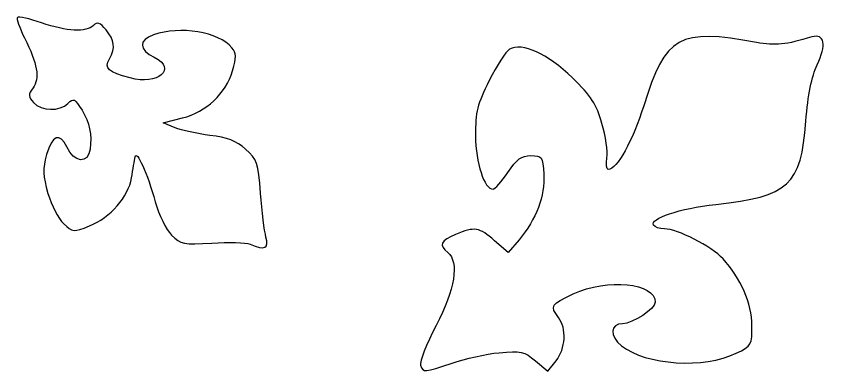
# Model space of a CAD drawing. Header units: centimetres. Extents: x -6.7 to 6.7, y -9 to 8.9.
# Drawn here: x -6.66 to -1.57, y 1.36 to 3.6 of the extents above; entities that cross this region are included whole.
import ezdxf

# ---------------------------------------------------------------- set-up
doc = ezdxf.new("R2010")
doc.units = ezdxf.units.CM
doc.header["$MEASUREMENT"] = 0
doc.layers.add('Layer 1', color=7, linetype='Continuous')

msp = doc.modelspace()

# ---------------------------------------------------------------- linework, layer by layer
at = {"layer": 'Layer 1', "color": 41, "lineweight": 25}
msp.add_open_spline([(-5.19231, 2.16693), (-5.2196, 2.17785), (-5.32741, 2.18112), (-5.43189, 2.1742), (-5.43189, 2.1742), (-5.61039, 2.16238), (-5.62566, 2.16542), (-5.6847, 2.22445), (-5.6847, 2.22445), (-5.71975, 2.2595), (-5.76512, 2.35148), (-5.7873, 2.43248), (-5.7873, 2.43248), (-5.83606, 2.61048), (-5.90562, 2.76471), (-5.91433, 2.7141), (-5.91433, 2.7141), (-5.91785, 2.69364), (-5.92761, 2.6348), (-5.93601, 2.58335), (-5.93601, 2.58335), (-5.9555, 2.46401), (-6.06954, 2.33387), (-6.20058, 2.28144), (-6.20058, 2.28144), (-6.30027, 2.24155), (-6.30437, 2.24193), (-6.36227, 2.29633), (-6.36227, 2.29633), (-6.39495, 2.32703), (-6.4392, 2.41241), (-6.46062, 2.48608), (-6.46062, 2.48608), (-6.49312, 2.59787), (-6.49451, 2.63805), (-6.46902, 2.72907), (-6.46902, 2.72907), (-6.43492, 2.85087), (-6.38408, 2.87022), (-6.34182, 2.77748), (-6.34182, 2.77748), (-6.29599, 2.67689), (-6.20882, 2.66866), (-6.19602, 2.76371), (-6.19602, 2.76371), (-6.18406, 2.85246), (-6.20042, 2.93044), (-6.24703, 3.00688), (-6.24703, 3.00688), (-6.29221, 3.08097), (-6.30068, 3.08513), (-6.33553, 3.05029), (-6.33553, 3.05029), (-6.38704, 2.99878), (-6.50231, 3.00139), (-6.55082, 3.05516), (-6.55082, 3.05516), (-6.58527, 3.09335), (-6.58564, 3.10448), (-6.55395, 3.1477), (-6.55395, 3.1477), (-6.5105, 3.20694), (-6.52646, 3.29936), (-6.60811, 3.46142), (-6.60811, 3.46142), (-6.63992, 3.52456), (-6.65993, 3.58224), (-6.65258, 3.58959), (-6.65258, 3.58959), (-6.64523, 3.59694), (-6.57701, 3.58156), (-6.50098, 3.5554), (-6.50098, 3.5554), (-6.3416, 3.50056), (-6.22047, 3.49441), (-6.17528, 3.53885), (-6.17528, 3.53885), (-6.14999, 3.56373), (-6.13429, 3.55828), (-6.0959, 3.5113), (-6.0959, 3.5113), (-6.04126, 3.44443), (-6.0365, 3.40215), (-6.07542, 3.32943), (-6.07542, 3.32943), (-6.10753, 3.26943), (-6.08483, 3.24861), (-5.94505, 3.20988), (-5.94505, 3.20988), (-5.77209, 3.16196), (-5.64678, 3.26893), (-5.7935, 3.33925), (-5.7935, 3.33925), (-5.89171, 3.38632), (-5.89345, 3.44675), (-5.79757, 3.48017), (-5.79757, 3.48017), (-5.63025, 3.5385), (-5.38892, 3.49875), (-5.30642, 3.39928), (-5.30642, 3.39928), (-5.27766, 3.3646), (-5.27702, 3.33976), (-5.3027, 3.25405), (-5.3027, 3.25405), (-5.34553, 3.11109), (-5.46728, 2.99649), (-5.61616, 2.959), (-5.61616, 2.959), (-5.61616, 2.959), (-5.73756, 2.92843), (-5.73756, 2.92843), (-5.73756, 2.92843), (-5.73756, 2.92843), (-5.66336, 2.89772), (-5.66336, 2.89772), (-5.66336, 2.89772), (-5.62255, 2.88083), (-5.52377, 2.85927), (-5.44385, 2.84982), (-5.44385, 2.84982), (-5.33503, 2.83694), (-5.27897, 2.81515), (-5.22061, 2.76303), (-5.22061, 2.76303), (-5.14855, 2.69868), (-5.14146, 2.67787), (-5.12656, 2.48672), (-5.12656, 2.48672), (-5.11769, 2.37303), (-5.10244, 2.24931), (-5.09266, 2.21179), (-5.09266, 2.21179), (-5.07363, 2.13875), (-5.09633, 2.12852), (-5.19229, 2.16692), (-5.19229, 2.16692), (-5.19229, 2.16692), (-5.19231, 2.16693), (-5.19231, 2.16693)], degree=3, knots=[0, 0, 0, 0, 0.0277778, 0.0277778, 0.0277778, 0.0277778, 0.0555556, 0.0555556, 0.0555556, 0.0555556, 0.0833333, 0.0833333, 0.0833333, 0.0833333, 0.1111111, 0.1111111, 0.1111111, 0.1111111, 0.1388889, 0.1388889, 0.1388889, 0.1388889, 0.1666667, 0.1666667, 0.1666667, 0.1666667, 0.1944444, 0.1944444, 0.1944444, 0.1944444, 0.2222222, 0.2222222, 0.2222222, 0.2222222, 0.25, 0.25, 0.25, 0.25, 0.2777778, 0.2777778, 0.2777778, 0.2777778, 0.3055556, 0.3055556, 0.3055556, 0.3055556, 0.3333333, 0.3333333, 0.3333333, 0.3333333, 0.3611111, 0.3611111, 0.3611111, 0.3611111, 0.3888889, 0.3888889, 0.3888889, 0.3888889, 0.4166667, 0.4166667, 0.4166667, 0.4166667, 0.4444444, 0.4444444, 0.4444444, 0.4444444, 0.4722222, 0.4722222, 0.4722222, 0.4722222, 0.5, 0.5, 0.5, 0.5, 0.5277778, 0.5277778, 0.5277778, 0.5277778, 0.5555556, 0.5555556, 0.5555556, 0.5555556, 0.5833333, 0.5833333, 0.5833333, 0.5833333, 0.6111111, 0.6111111, 0.6111111, 0.6111111, 0.6388889, 0.6388889, 0.6388889, 0.6388889, 0.6666667, 0.6666667, 0.6666667, 0.6666667, 0.6944444, 0.6944444, 0.6944444, 0.6944444, 0.7222222, 0.7222222, 0.7222222, 0.7222222, 0.75, 0.75, 0.75, 0.75, 0.7777778, 0.7777778, 0.7777778, 0.7777778, 0.8055556, 0.8055556, 0.8055556, 0.8055556, 0.8333333, 0.8333333, 0.8333333, 0.8333333, 0.8611111, 0.8611111, 0.8611111, 0.8611111, 0.8888889, 0.8888889, 0.8888889, 0.8888889, 0.9166667, 0.9166667, 0.9166667, 0.9166667, 0.9444444, 0.9444444, 0.9444444, 0.9444444, 1, 1, 1, 1], dxfattribs=at)
at = {"layer": 'Layer 1', "color": 42, "lineweight": 25}
msp.add_open_spline([(-4.12206, 1.40783), (-4.12986, 1.42815), (-4.08641, 1.54004), (-4.0255, 1.65648), (-4.0255, 1.65648), (-3.90605, 1.88485), (-3.87886, 2.05435), (-3.95196, 2.11502), (-3.95196, 2.11502), (-4.00872, 2.16212), (-3.99728, 2.18858), (-3.90315, 2.22791), (-3.90315, 2.22791), (-3.78247, 2.27833), (-3.75426, 2.27387), (-3.65768, 2.18907), (-3.65768, 2.18907), (-3.65768, 2.18907), (-3.57251, 2.11429), (-3.57251, 2.11429), (-3.57251, 2.11429), (-3.57251, 2.11429), (-3.50406, 2.19527), (-3.50406, 2.19527), (-3.50406, 2.19527), (-3.39719, 2.32171), (-3.34051, 2.47168), (-3.3491, 2.60532), (-3.3491, 2.60532), (-3.35629, 2.71721), (-3.3601, 2.72273), (-3.43011, 2.72273), (-3.43011, 2.72273), (-3.4889, 2.72273), (-3.51772, 2.70167), (-3.57438, 2.61731), (-3.57438, 2.61731), (-3.61332, 2.55933), (-3.65532, 2.51189), (-3.66771, 2.51189), (-3.66771, 2.51189), (-3.7227, 2.51189), (-3.77704, 2.67765), (-3.77767, 2.84734), (-3.77767, 2.84734), (-3.77824, 2.9979), (-3.76654, 3.0449), (-3.69151, 3.19346), (-3.69151, 3.19346), (-3.64376, 3.288), (-3.5862, 3.37632), (-3.56359, 3.38973), (-3.56359, 3.38973), (-3.48648, 3.43545), (-3.32416, 3.36168), (-3.16988, 3.21079), (-3.16988, 3.21079), (-3.05274, 3.09623), (-3.01814, 3.04297), (-2.98418, 2.92496), (-2.98418, 2.92496), (-2.96123, 2.84519), (-2.9472, 2.74752), (-2.95301, 2.70792), (-2.95301, 2.70792), (-2.95882, 2.66832), (-2.95534, 2.63592), (-2.94527, 2.63592), (-2.94527, 2.63592), (-2.89087, 2.63592), (-2.79031, 2.81585), (-2.72221, 3.03506), (-2.72221, 3.03506), (-2.58584, 3.47399), (-2.49934, 3.52252), (-2.0139, 3.43241), (-2.0139, 3.43241), (-1.89732, 3.41077), (-1.82859, 3.41766), (-1.66714, 3.4672), (-1.66714, 3.4672), (-1.58765, 3.49159), (-1.57329, 3.416), (-1.63369, 3.29122), (-1.63369, 3.29122), (-1.66871, 3.21888), (-1.69151, 3.10513), (-1.70444, 2.9383), (-1.70444, 2.9383), (-1.73566, 2.53522), (-1.80909, 2.4675), (-2.27007, 2.41665), (-2.27007, 2.41665), (-2.49683, 2.39164), (-2.6865, 2.32812), (-2.66042, 2.28593), (-2.66042, 2.28593), (-2.65291, 2.27379), (-2.62232, 2.26374), (-2.59242, 2.26361), (-2.59242, 2.26361), (-2.50958, 2.26324), (-2.29809, 2.15482), (-2.22404, 2.07475), (-2.22404, 2.07475), (-2.11375, 1.9555), (-2.04357, 1.79368), (-2.04274, 1.65669), (-2.04274, 1.65669), (-2.04201, 1.53576), (-2.04489, 1.53068), (-2.14121, 1.48329), (-2.14121, 1.48329), (-2.34242, 1.38429), (-2.7076, 1.40813), (-2.86077, 1.53026), (-2.86077, 1.53026), (-2.93696, 1.59101), (-2.9338, 1.66846), (-2.85512, 1.66863), (-2.85512, 1.66863), (-2.7906, 1.66876), (-2.6497, 1.76106), (-2.6497, 1.80319), (-2.6497, 1.80319), (-2.6497, 1.92546), (-2.94881, 1.95584), (-3.1644, 1.85547), (-3.1644, 1.85547), (-3.30527, 1.78988), (-3.31154, 1.77981), (-3.25663, 1.7072), (-3.25663, 1.7072), (-3.20457, 1.63837), (-3.21168, 1.51244), (-3.27195, 1.43582), (-3.27195, 1.43582), (-3.27195, 1.43582), (-3.32369, 1.37005), (-3.32369, 1.37005), (-3.32369, 1.37005), (-3.32369, 1.37005), (-3.40153, 1.43554), (-3.40153, 1.43554), (-3.40153, 1.43554), (-3.47243, 1.4952), (-3.49268, 1.49976), (-3.62884, 1.48674), (-3.62884, 1.48674), (-3.71105, 1.47888), (-3.84425, 1.44959), (-3.92483, 1.42166), (-3.92483, 1.42166), (-4.09983, 1.361), (-4.10398, 1.36071), (-4.12205, 1.40782), (-4.12205, 1.40782), (-4.12205, 1.40782), (-4.12206, 1.40783), (-4.12206, 1.40783)], degree=3, knots=[0, 0, 0, 0, 0.0243902, 0.0243902, 0.0243902, 0.0243902, 0.0487805, 0.0487805, 0.0487805, 0.0487805, 0.0731707, 0.0731707, 0.0731707, 0.0731707, 0.097561, 0.097561, 0.097561, 0.097561, 0.1219512, 0.1219512, 0.1219512, 0.1219512, 0.1463415, 0.1463415, 0.1463415, 0.1463415, 0.1707317, 0.1707317, 0.1707317, 0.1707317, 0.195122, 0.195122, 0.195122, 0.195122, 0.2195122, 0.2195122, 0.2195122, 0.2195122, 0.2439024, 0.2439024, 0.2439024, 0.2439024, 0.2682927, 0.2682927, 0.2682927, 0.2682927, 0.2926829, 0.2926829, 0.2926829, 0.2926829, 0.3170732, 0.3170732, 0.3170732, 0.3170732, 0.3414634, 0.3414634, 0.3414634, 0.3414634, 0.3658537, 0.3658537, 0.3658537, 0.3658537, 0.3902439, 0.3902439, 0.3902439, 0.3902439, 0.4146341, 0.4146341, 0.4146341, 0.4146341, 0.4390244, 0.4390244, 0.4390244, 0.4390244, 0.4634146, 0.4634146, 0.4634146, 0.4634146, 0.4878049, 0.4878049, 0.4878049, 0.4878049, 0.5121951, 0.5121951, 0.5121951, 0.5121951, 0.5365854, 0.5365854, 0.5365854, 0.5365854, 0.5609756, 0.5609756, 0.5609756, 0.5609756, 0.5853659, 0.5853659, 0.5853659, 0.5853659, 0.6097561, 0.6097561, 0.6097561, 0.6097561, 0.6341463, 0.6341463, 0.6341463, 0.6341463, 0.6585366, 0.6585366, 0.6585366, 0.6585366, 0.6829268, 0.6829268, 0.6829268, 0.6829268, 0.7073171, 0.7073171, 0.7073171, 0.7073171, 0.7317073, 0.7317073, 0.7317073, 0.7317073, 0.7560976, 0.7560976, 0.7560976, 0.7560976, 0.7804878, 0.7804878, 0.7804878, 0.7804878, 0.804878, 0.804878, 0.804878, 0.804878, 0.8292683, 0.8292683, 0.8292683, 0.8292683, 0.8536585, 0.8536585, 0.8536585, 0.8536585, 0.8780488, 0.8780488, 0.8780488, 0.8780488, 0.902439, 0.902439, 0.902439, 0.902439, 0.9268293, 0.9268293, 0.9268293, 0.9268293, 0.9512195, 0.9512195, 0.9512195, 0.9512195, 1, 1, 1, 1], dxfattribs=at)

doc.saveas('drawing.dxf')
